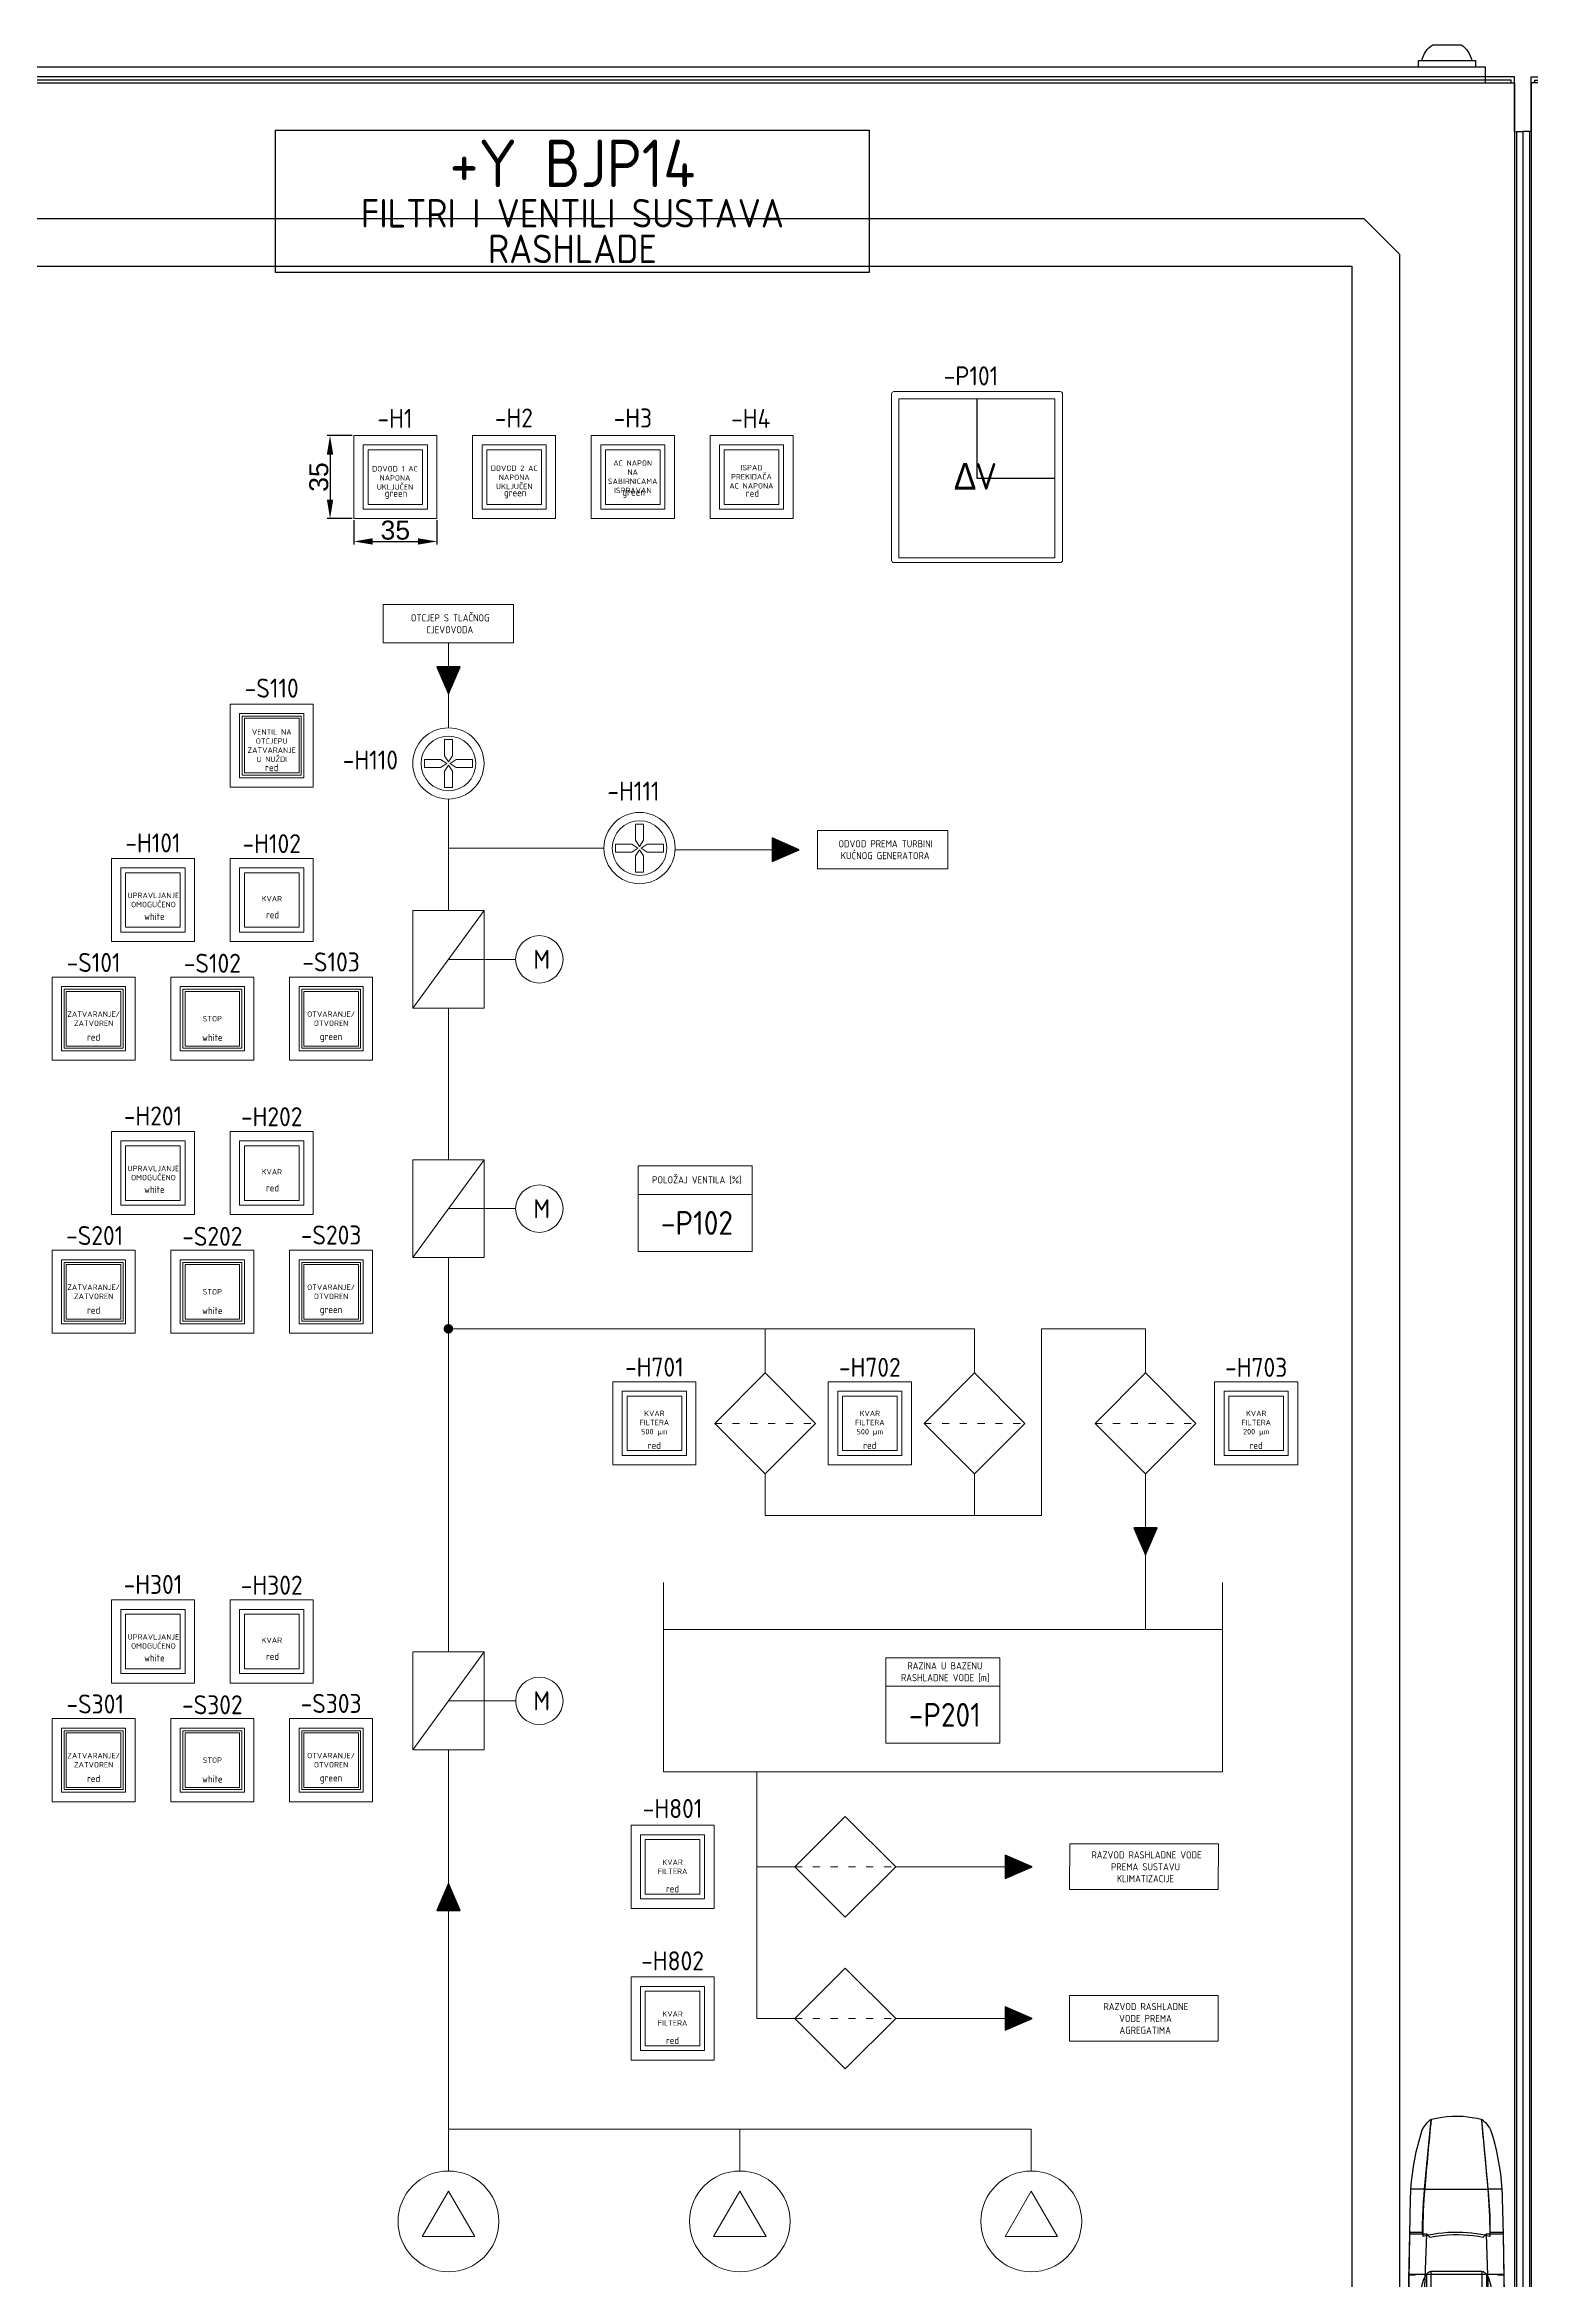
# Model space of a CAD drawing. Header units: millimetres. Extents: x 42151 to 59780, y 37376 to 44547.
# Drawn here: x 42604 to 43229, y 43074 to 44015 of the extents above; entities that cross this region are included whole.
import ezdxf
from ezdxf.enums import TextEntityAlignment as Align

# ---------------------------------------------------------------- set-up
doc = ezdxf.new("R2010")
doc.units = ezdxf.units.MM
doc.linetypes.add('ACAD_ISO03W100', pattern=[30, 12, -18])
doc.layers.add('! NO PLOT !', color=7, linetype='Continuous', true_color=0xff75dd, plot=False)
doc.layers.add('000-PI-Oprema', color=30, linetype='Continuous', lineweight=5)
for name, color, linetype in [('000-PI-ORMAR', 2, 'Continuous'), ('000-PI_TEXT', 7, 'Continuous'), ('110kV', 160, 'Continuous'), ('AUT_7', 7, 'Continuous')]:
    doc.layers.add(name, color=color, linetype=linetype)
doc.styles.add('PI0', font='isocpeur.ttf', dxfattribs={"width": 0.9})
doc.styles.get("Standard").update_dxf_attribs({"font": 'arial.ttf'})
doc.dimstyles.new('ISO-25-lb', dxfattribs={"dimtxt": 8, "dimasz": 8, "dimexe": 1.25, "dimexo": 0.625, "dimtad": 1, "dimtxsty": 'Standard', "dimcen": 5, "dimadec": 0, "dimazin": 0, "dimtfac": 1, "dimtmove": 0, "dimatfit": 3, "dimfxl": 1, "dimarcsym": 0})

# ---------------------------------------------------------------- blocks, each defined once
blk = doc.blocks.new('*U97')
at = {"layer": '000-PI-ORMAR'}
for p, q in [((-13.41, 105.24), (-10.65, 134.6)), ((-10.48, 134.65), (-10.91, 134.53)), ((10.91, 134.53), (10.48, 134.65)), ((13.41, 105.24), (10.65, 134.6)), ((-19.14, 105.24), (-13.41, 105.24)), ((13.2, 105.24), (-13.2, 105.24)), ((13.41, 105.24), (19.14, 105.24)), ((-19.31, 101.34), (-19.67, 86.25)), ((19.67, 86.25), (19.31, 101.34)), ((-19.67, 86.25), (-20.5, 27.74)), ((-19.67, 86.25), (-20.14, 61.02)), ((-19.67, 86.25), (-12.5, 86.25)), ((-19.66, 87.03), (-14.25, 87.03)), ((-14.15, 86.25), (-14.25, 87.03)), ((-14.02, 85.32), (-14.15, 86.25)), ((-12.5, 86.25), (-13.43, 60.26)), ((-11.21, 85.08), (-12.5, 86.25)), ((12.5, 86.25), (11.21, 85.08)), ((11.99, 85.79), (14.02, 85.32)), ((12.5, 86.25), (19.67, 86.25)), ((13.43, 60.26), (12.5, 86.25)), ((14.02, 85.32), (14.15, 86.25)), ((14.15, 86.25), (14.25, 87.03)), ((14.25, 87.03), (19.66, 87.03)), ((20.5, 27.74), (19.67, 86.25)), ((20.15, 60.62), (19.67, 86.25)), ((-20.01, 69.28), (-12.67, 69.28)), ((-20.01, 68.98), (-17.35, 68.98)), ((-17.35, 69.28), (17.35, 69.28)), ((-12.67, 69.28), (-12.65, 69.31)), ((-12.65, 69.31), (-12.65, -39.07)), ((-10.73, 70.49), (-10.73, -40.96)), ((-10.73, 70.49), (10.73, 70.49)), ((10.73, 70.49), (10.73, -40.96)), ((12.65, 69.31), (12.65, -39.07)), ((12.65, 69.31), (12.67, 69.28)), ((12.67, 69.28), (20.01, 69.28)), ((17.35, 68.98), (20.01, 68.98)), ((-20.13, 61.86), (-17.35, 61.86)), ((-20.13, 61.85), (-14.69, 61.85)), ((-17.35, 61.85), (17.35, 61.85)), ((-15, 32.81), (-13.43, 60.26)), ((-13.27, -35.12), (-14.69, 61.85)), ((14.69, 61.85), (13.27, -35.12)), ((13.43, 60.26), (15, 32.81)), ((14.69, 61.85), (20.13, 61.85)), ((17.35, 61.86), (20.13, 61.86)), ((20.5, 27.74), (20.31, 48.52)), ((-20.44, 35.92), (-20.5, 27.74)), ((-20.47, 32.81), (-15, 32.81)), ((15, 32.81), (20.47, 32.81)), ((-20.5, 27.74), (-20.09, -55.06)), ((-17.16, 17.77), (-20.5, 23.44)), ((-19.8, 21.43), (19.8, 21.43)), ((20.5, 23.44), (17.16, 17.77)), ((20.09, -55.06), (20.5, 27.74)), ((-17.16, 14.16), (-20.5, 16.99)), ((-17.16, 17.77), (-17.16, -47.43)), ((-16.24, 2.4), (-16.48, 15.53)), ((-16.48, 15.53), (-16.48, -46.12)), ((-16.36, 10.54), (-16.48, 13.04)), ((16.48, 15.53), (16.24, 2.4)), ((16.48, 13.04), (16.36, 10.54)), ((16.48, 15.53), (16.48, -46.12)), ((17.16, 17.77), (17.16, -47.43)), ((20.5, 16.99), (17.16, 14.16)), ((-17.16, 2.54), (-20.5, 2.61)), ((-16.24, 2.4), (-16.48, 2.51)), ((-16.24, -35.11), (-16.24, 2.4)), ((16.48, 2.51), (16.24, 2.4)), ((16.24, 2.4), (16.24, -35.11)), ((20.5, 2.61), (17.16, 2.54)), ((-20.5, -18.21), (-20.36, -35.12)), ((20.36, -35.12), (20.5, -18.21)), ((-20.47, -22.52), (20.47, -22.52)), ((-11.5, -22.68), (-11.5, -29.51)), ((-20.36, -35.12), (-13.27, -35.12)), ((-16.24, -35.11), (16.24, -35.11)), ((13.27, -35.12), (20.36, -35.12)), ((-20.25, -44.17), (-20.09, -55.06)), ((-20.25, -44.17), (20.25, -44.17)), ((-16.48, -46.12), (-16.38, -43.78)), ((-16.38, -43.78), (16.38, -43.78)), ((-10.73, -40.96), (10.73, -40.96)), ((16.38, -43.78), (16.48, -46.12)), ((20.09, -55.06), (20.25, -44.17)), ((-20.16, -50.42), (-17.16, -47.43)), ((-20.09, -55.06), (20.09, -55.06)), ((-20.09, -55.06), (-19.2, -96.13)), ((-20.08, -55.68), (-14.03, -55.68)), ((-14.03, -55.68), (-13.85, -55.06)), ((-13.42, -100.67), (-14.03, -55.68)), ((-13.85, -55.06), (-13.67, -54.42)), ((13.42, -100.67), (14.03, -55.68)), ((13.85, -55.06), (13.67, -54.42)), ((14.03, -55.68), (13.85, -55.06)), ((14.03, -55.68), (20.08, -55.68)), ((17.16, -47.43), (20.16, -50.42)), ((19.2, -96.13), (20.09, -55.06)), ((-18.98, -100.67), (-13.42, -100.67)), ((13.08, -100.67), (-13.08, -100.67)), ((13.42, -100.67), (18.98, -100.67)), ((-17.11, -114.85), (-12.02, -114.85)), ((11.71, -114.85), (-11.71, -114.85)), ((12.02, -114.85), (17.11, -114.85)), ((-9.7, -134.82), (-8.04, -135.19)), ((-7.82, -135.23), (-8.04, -135.19)), ((7.82, -135.23), (8.04, -135.19)), ((8.04, -135.19), (9.7, -134.82))]:
    blk.add_line(p, q, dxfattribs=at)
for points in [[(-10.91, 134.53), (-11.6, 133.9), (-12.24, 133.24), (-12.84, 132.55), (-13.41, 131.8), (-13.93, 131.03), (-14.4, 130.23)], [(10.48, 134.65), (8.34, 135.15), (6.17, 135.54), (3.98, 135.81), (1.73, 135.97), (-0.54, 136), (-2.8, 135.91), (-4.73, 135.73), (-6.65, 135.46), (-8.58, 135.1), (-10.48, 134.65)], [(14.4, 130.23), (13.7, 131.38), (12.89, 132.48), (12.28, 133.2), (11.62, 133.89), (10.91, 134.53)], [(-14.4, 130.23), (-15.31, 127.22), (-16.14, 124.17), (-16.87, 121.1), (-17.51, 118.01), (-18.07, 114.85), (-18.52, 111.66), (-18.88, 108.46), (-19.14, 105.24)], [(19.14, 105.24), (18.88, 108.42), (18.53, 111.59), (18.09, 114.73), (17.54, 117.85), (16.9, 120.99), (16.16, 124.1), (15.33, 127.18), (14.4, 130.23)], [(-19.14, 105.24), (-19.19, 104.29), (-19.24, 103.32), (-19.28, 102.34), (-19.31, 101.34)], [(-14.25, 87.03), (-14.23, 90.25), (-14.16, 93.45), (-14.03, 96.61), (-13.86, 99.69), (-13.64, 102.68), (-13.41, 105.24)], [(14.25, 87.03), (14.23, 90.25), (14.16, 93.45), (14.03, 96.61), (13.86, 99.69), (13.64, 102.68), (13.41, 105.24)], [(19.31, 101.34), (19.28, 102.33), (19.24, 103.31), (19.19, 104.28), (19.14, 105.24)], [(-14.02, 85.32), (-12.17, 85.75), (-11.99, 85.79)], [(-11.99, 85.79), (-10.29, 86.12), (-8.39, 86.43), (-6.48, 86.67), (-4.5, 86.86), (-2.52, 86.97), (-0.52, 87.02), (1.47, 87.01), (3.57, 86.92), (5.67, 86.76), (7.76, 86.52), (9.87, 86.2), (11.96, 85.8), (11.99, 85.79)], [(11.21, 85.08), (8.78, 85.48), (6.33, 85.78), (3.84, 85.99), (1.34, 86.1), (-0.75, 86.11), (-2.84, 86.05), (-4.93, 85.91), (-7.03, 85.71), (-9.13, 85.43), (-11.21, 85.08)], [(-12.67, 69.28), (-13.17, 68.42), (-13.6, 67.5), (-13.96, 66.55), (-14.26, 65.56), (-14.48, 64.55), (-14.62, 63.52), (-14.69, 62.48), (-14.69, 61.85)], [(-12.65, 69.31), (-12.5, 69.52), (-12.34, 69.72), (-12.17, 69.89), (-11.98, 70.05), (-11.79, 70.18), (-11.59, 70.29), (-11.38, 70.38), (-11.17, 70.44), (-10.95, 70.48), (-10.73, 70.49)], [(10.73, 70.49), (10.95, 70.48), (11.17, 70.44), (11.38, 70.38), (11.59, 70.29), (11.79, 70.18), (11.98, 70.05), (12.17, 69.89), (12.34, 69.72), (12.5, 69.52), (12.65, 69.31)], [(14.69, 61.85), (14.67, 62.89), (14.57, 63.93), (14.4, 64.96), (14.15, 65.96), (13.83, 66.94), (13.43, 67.87), (12.97, 68.77), (12.67, 69.28)], [(-16.48, 15.53), (-16.52, 15.9), (-16.59, 16.26), (-16.68, 16.61), (-16.78, 16.95), (-16.91, 17.28), (-17.06, 17.59), (-17.16, 17.77)], [(17.16, 17.77), (17, 17.47), (16.86, 17.16), (16.74, 16.83), (16.64, 16.48), (16.56, 16.13), (16.51, 15.76), (16.48, 15.53)], [(-16.38, -43.78), (-16.36, -43.11), (-16.33, -42.38), (-16.31, -41.59), (-16.3, -40.74), (-16.28, -39.86), (-16.27, -38.93), (-16.26, -37.98), (-16.25, -37), (-16.24, -36.01), (-16.24, -35.11)], [(-13.27, -35.12), (-13.22, -36.16), (-13.09, -37.2), (-12.89, -38.21), (-12.65, -39.07)], [(12.65, -39.07), (12.92, -38.08), (13.11, -37.06), (13.23, -36.02), (13.27, -35.12)], [(16.24, -35.11), (16.24, -36.11), (16.25, -37.1), (16.26, -38.08), (16.27, -39.03), (16.28, -39.95), (16.3, -40.83), (16.32, -41.67), (16.34, -42.45), (16.36, -43.18), (16.38, -43.78)], [(-17.16, -47.43), (-17, -47.26), (-16.86, -47.08), (-16.74, -46.88), (-16.64, -46.68), (-16.56, -46.47), (-16.51, -46.26), (-16.48, -46.12)], [(-12.65, -39.07), (-12.44, -39.63), (-12.15, -40.14), (-11.97, -40.36), (-11.77, -40.56), (-11.53, -40.73), (-11.26, -40.86), (-11.05, -40.93), (-10.83, -40.96), (-10.73, -40.96)], [(10.73, -40.96), (10.96, -40.94), (11.17, -40.9), (11.37, -40.82), (11.56, -40.71), (11.83, -40.51), (12.05, -40.27), (12.34, -39.82), (12.56, -39.33), (12.65, -39.07)], [(16.48, -46.12), (16.52, -46.34), (16.59, -46.55), (16.68, -46.76), (16.78, -46.96), (16.91, -47.15), (17.06, -47.33), (17.16, -47.43)], [(-9.57, -55.06), (-9.95, -55.01), (-11.82, -54.74), (-13.67, -54.42)], [(9.58, -55.06), (7.81, -55.27), (5.83, -55.45), (3.77, -55.58), (1.71, -55.66), (-0.35, -55.68), (-2.41, -55.64), (-4.3, -55.56), (-6.19, -55.42), (-8.06, -55.24), (-9.57, -55.06)], [(13.67, -54.42), (11.74, -54.75), (9.78, -55.04), (9.58, -55.06)], [(8.89, -73.85), (9.63, -74.62), (10.32, -75.46), (10.92, -76.35), (11.44, -77.29), (11.87, -78.24), (12.2, -79.23), (12.45, -80.24), (12.61, -81.28), (12.67, -82.26), (12.65, -83.25), (12.54, -84.24), (12.35, -85.2), (12.09, -86.12), (11.75, -87.01), (11.34, -87.88), (10.86, -88.7), (10.31, -89.5), (9.69, -90.26), (9.02, -90.96), (8.29, -91.61), (7.47, -92.23), (6.61, -92.78), (5.69, -93.26), (4.75, -93.67), (3.73, -94.02), (2.68, -94.28), (1.61, -94.45), (0.54, -94.54), (-0.57, -94.54), (-1.67, -94.44), (-2.76, -94.26), (-3.83, -93.99), (-4.88, -93.62), (-5.89, -93.17), (-6.86, -92.63), (-7.77, -92.01), (-8.62, -91.33), (-9.4, -90.57), (-10.12, -89.75), (-10.76, -88.87), (-11.29, -87.97), (-11.74, -87.03), (-12.11, -86.06), (-12.38, -85.06), (-12.56, -84.1), (-12.66, -83.12), (-12.67, -82.14), (-12.6, -81.17), (-12.45, -80.24), (-12.23, -79.31), (-11.93, -78.41), (-11.57, -77.54), (-11.12, -76.68), (-10.6, -75.85), (-10.01, -75.07), (-9.37, -74.34), (-8.63, -73.62), (-7.83, -72.97), (-6.98, -72.38), (-6.09, -71.86), (-5.12, -71.4), (-4.11, -71.02), (-3.07, -70.73), (-2.02, -70.52), (-0.95, -70.4), (0.13, -70.37), (1.22, -70.42), (2.29, -70.56), (3.33, -70.79), (4.36, -71.11), (5.35, -71.51), (6.31, -71.98), (7.22, -72.53), (8.08, -73.16), (8.89, -73.85)], [(-19.2, -96.13), (-19.11, -98.4), (-18.98, -100.67)], [(-18.98, -100.67), (-18.85, -102.42), (-18.69, -104.15), (-18.51, -105.85), (-18.3, -107.56), (-18.07, -109.24), (-17.82, -110.87), (-17.65, -111.9), (-17.47, -112.9), (-17.29, -113.89), (-17.11, -114.85)], [(-12.02, -114.85), (-12.39, -112.52), (-12.71, -110.05), (-12.98, -107.48), (-13.2, -104.81), (-13.36, -102.07), (-13.42, -100.67)], [(12.02, -114.85), (12.39, -112.52), (12.71, -110.05), (12.98, -107.48), (13.2, -104.81), (13.36, -102.07), (13.42, -100.67)], [(17.11, -114.85), (17.38, -113.41), (17.65, -111.91), (17.9, -110.36), (18.14, -108.72), (18.37, -107.03), (18.57, -105.3), (18.69, -104.16), (18.8, -103.01), (18.89, -101.85), (18.98, -100.67)], [(18.98, -100.67), (19.11, -98.4), (19.2, -96.13)], [(-17.11, -114.85), (-16.46, -117.91), (-15.73, -120.91), (-14.94, -123.85), (-14.07, -126.74), (-13.14, -129.58), (-12.14, -132.35)], [(-8.04, -135.19), (-10.47, -123.49), (-12.02, -114.85)], [(8.04, -135.19), (10.47, -123.49), (12.02, -114.85)], [(12.14, -132.35), (13.13, -129.6), (14.06, -126.78), (14.92, -123.9), (15.72, -120.95), (16.45, -117.93), (17.11, -114.85)], [(-12.14, -132.35), (-11.58, -132.99), (-10.98, -133.61), (-10.36, -134.22), (-9.7, -134.82)], [(-7.82, -135.23), (-5.94, -135.56), (-4.05, -135.79), (-2.15, -135.94), (-0.2, -136), (1.74, -135.96), (3.69, -135.83), (5.76, -135.58), (7.82, -135.23)], [(9.7, -134.82), (10.35, -134.23), (10.98, -133.62), (11.57, -132.99), (12.14, -132.35)]]:
    blk.add_lwpolyline(points, dxfattribs=at)
blk.add_circle((0, -82.1), 8.15, dxfattribs=at)
for centre, major_axis, ratio, start_param, end_param in [((73, -135.16), (0, 546.84), 0.175521, 1.054802, 1.115623), ((-73, -135.16), (0, 546.84), 0.175521, -1.115623, -1.054802), ((-7.53, 87.2), (0, 37), 0.175521, 1.061397, 1.596486), ((7.53, 87.2), (0, 37), 0.175521, 4.6867, 5.221788), ((-7.53, 87.2), (0, 37), 0.175521, -4.6867, -4.66155), ((7.53, 87.2), (0, 37), 0.175521, 4.66155, 4.6867), ((-19.46, 12.78), (-3, 0), 0.71325, 3.261467, 3.839724), ((19.46, 12.78), (-3, 0), 0.71325, 5.585054, 6.163311), ((-19.46, 2.51), (-3, 0), 0.017452, 3.261467, 3.839724), ((19.46, 2.51), (-3, 0), 0.017452, -0.698132, -0.119874), ((137.46, -39.64), (0, 669.86), 0.225671, -4.689366, -4.621155), ((-137.46, -39.64), (0, 669.86), 0.225671, 4.621155, 4.689366), ((-5.86, -95.36), (0, 32.42), 0.225671, 1.735147, 2.215471), ((5.86, -95.36), (0, 32.42), 0.225671, 4.067714, 4.548039), ((21.21, -9.07), (0, 180.2), 0.225671, -4.085045, -3.936826), ((-21.21, -9.07), (0, 180.2), 0.225671, 3.936826, 4.085045)]:
    blk.add_ellipse(centre, major_axis=major_axis, ratio=ratio, start_param=start_param, end_param=end_param, dxfattribs=at)
blk = doc.blocks.new('A$C4c17df16')
at = {"layer": '000-PI-ORMAR'}
blk.add_blockref('*U97', (-3.99, -1008.35), dxfattribs=at)
blk = doc.blocks.new('8806000_2000x800x600')
at = {"layer": '! NO PLOT !'}
for p, q in [((-3755.82, 1846.75), (-3770.82, 1831.75)), ((-3090.82, 1846.75), (-3755.82, 1846.75)), ((-3770.82, 1831.75), (-3770.82, -8.25)), ((-3750.82, 1826.75), (-3750.82, -3.25)), ((-3095.82, 1826.75), (-3750.82, 1826.75))]:
    blk.add_line(p, q, dxfattribs=at)
at = {"layer": '000-PI-ORMAR'}
for p, q in [((-3784.83, 1920), (-3796.83, 1920)), ((-3807.08, 1904), (-3807.08, 1910.5)), ((-3807.08, 1910.5), (-3039.58, 1910.5)), ((-3778.83, 1913.4), (-3802.83, 1913.4)), ((-3802.83, 1913.4), (-3802.83, 1910.5)), ((-3778.83, 1910.5), (-3778.83, 1913.4)), ((-3819.33, 1906.5), (-3807.08, 1906.5)), ((-3819.33, 1883.36), (-3819.33, 1906.5)), ((-3819.32, 1904), (-3819.32, -80.5)), ((-3027.32, 1904), (-3819.32, 1904)), ((-3817.83, 1904), (-3817.83, 1905)), ((-3817.83, 1905), (-3807.08, 1905)), ((-3807.08, 1906.5), (-3039.58, 1906.5)), ((-3807.08, 1905), (-3039.58, 1905)), ((-3822.83, 1883.5), (-3822.83, -67.5)), ((-3820.11, 1883.5), (-3822.83, 1883.5)), ((-3819.32, 1883.36), (-3820.11, 1883.5)), ((-3820.11, 1883.5), (-3820.11, -67.5))]:
    blk.add_line(p, q, dxfattribs=at)
for centre, start, end in [((-3790.43, 1910.8), 124.82083, 166.60542), ((-3791.22, 1910.8), 13.39458, 55.17917)]:
    blk.add_arc(centre, 11.2, start, end, dxfattribs=at)
at = {"ltscale": 0.25}
blk.add_blockref('A$C4c17df16', (-3790.83, 1920), dxfattribs=at)
blk = doc.blocks.new('CR22-30 AT RG 24 TV')
at = {"layer": '000-PI-Oprema', "ltscale": 0.25}
for p, q in [((42464.9, 46264.32), (42464.9, 46260.89)), ((42464.9, 46264.32), (42471.76, 46264.32)), ((42471.76, 46264.32), (42474.34, 46262.61)), ((42473.31, 46272.73), (42476.74, 46272.73)), ((42473.31, 46272.73), (42473.31, 46265.87)), ((42473.31, 46265.87), (42475.03, 46263.29)), ((42475.03, 46263.29), (42476.74, 46265.87)), ((42478.29, 46264.32), (42475.71, 46262.61)), ((42476.74, 46272.73), (42476.74, 46265.87)), ((42485.15, 46264.32), (42478.29, 46264.32)), ((42485.15, 46264.32), (42485.15, 46260.89)), ((42464.9, 46260.89), (42471.76, 46260.89)), ((42474.34, 46262.61), (42471.76, 46260.89)), ((42473.31, 46259.35), (42475.03, 46261.92)), ((42473.31, 46252.48), (42473.31, 46259.35)), ((42475.03, 46261.92), (42476.74, 46259.35)), ((42475.71, 46262.61), (42478.29, 46260.89)), ((42476.74, 46252.48), (42476.74, 46259.35)), ((42485.15, 46260.89), (42478.29, 46260.89)), ((42473.31, 46252.48), (42476.74, 46252.48))]:
    blk.add_line(p, q, dxfattribs=at)
for radius in [15, 11.5]:
    blk.add_circle((42475.03, 46262.61), radius, dxfattribs=at)
blk = doc.blocks.new('*D277')
at = {"layer": '! NO PLOT !', "color": 0, "linetype": 'Continuous', "lineweight": -2, "ltscale": 0.25, "transparency": 16777216}
for p, q in [((42733.24, 43850.66), (42722.61, 43850.66)), ((42723.86, 43842.66), (42723.86, 43823.66)), ((42733.24, 43815.66), (42722.61, 43815.66))]:
    blk.add_line(p, q, dxfattribs=at)
at = {"layer": '! NO PLOT !', "color": 0, "ltscale": 0.25, "transparency": 16777216}
for points in [[(42722.53, 43842.66), (42725.19, 43842.66), (42723.86, 43850.66)], [(42722.53, 43823.66), (42725.19, 43823.66), (42723.86, 43815.66)]]:
    blk.add_solid(points, dxfattribs=at)
at = {"layer": 'Defpoints', "color": 0, "ltscale": 0.25, "transparency": 16777216}
for p in [(42733.86, 43850.66), (42723.86, 43815.66), (42733.86, 43815.66)]:
    blk.add_point(p, dxfattribs=at)
at = {"layer": '! NO PLOT !', "color": 0, "ltscale": 0.25, "transparency": 16777216, "insert": (42719.15, 43833.16), "char_height": 8, "attachment_point": 5, "rotation": 90}
blk.add_mtext('35', dxfattribs=at)
blk = doc.blocks.new('*D278')
at = {"layer": '! NO PLOT !', "color": 0, "linetype": 'Continuous', "lineweight": -2, "ltscale": 0.25, "transparency": 16777216}
for p, q in [((42733.86, 43815.04), (42733.86, 43804.8)), ((42768.86, 43815.04), (42768.86, 43804.8)), ((42741.86, 43806.05), (42760.86, 43806.05))]:
    blk.add_line(p, q, dxfattribs=at)
at = {"layer": '! NO PLOT !', "color": 0, "ltscale": 0.25, "transparency": 16777216}
for points in [[(42741.86, 43807.38), (42741.86, 43804.71), (42733.86, 43806.05)], [(42760.86, 43807.38), (42760.86, 43804.71), (42768.86, 43806.05)]]:
    blk.add_solid(points, dxfattribs=at)
at = {"layer": 'Defpoints', "color": 0, "ltscale": 0.25, "transparency": 16777216}
for p in [(42733.86, 43815.66), (42768.86, 43815.66), (42768.86, 43806.05)]:
    blk.add_point(p, dxfattribs=at)
at = {"layer": '! NO PLOT !', "color": 0, "ltscale": 0.25, "transparency": 16777216, "insert": (42751.36, 43810.76), "char_height": 8, "attachment_point": 5}
blk.add_mtext('35', dxfattribs=at)

msp = doc.modelspace()

# ---------------------------------------------------------------- hatches: boundary and pattern name
at = {"layer": '110kV', "ltscale": 0.25}
h = msp.add_hatch(color=256, dxfattribs=at)
h.dxf.hatch_style = 1
h.paths.add_polyline_path([(42778.646, 43753.206), (42768.759, 43753.206), (42773.702, 43741.842)])
h = msp.add_hatch(color=256, dxfattribs=at)
h.dxf.hatch_style = 1
h.paths.add_polyline_path([(42910.102, 43681.168), (42910.102, 43671.281), (42921.465, 43676.224)])
h = msp.add_hatch(color=256, dxfattribs=at)
h.dxf.hatch_style = 1
h.paths.add_polyline_path([(43072.181, 43390.659), (43062.293, 43390.659), (43067.237, 43379.295)])
h = msp.add_hatch(color=256, dxfattribs=at)
h.dxf.hatch_style = 1
h.paths.add_polyline_path([(43008.141, 43252.836), (43008.141, 43242.948), (43019.504, 43247.892)])
h = msp.add_hatch(color=256, dxfattribs=at)
h.dxf.hatch_style = 1
h.paths.add_polyline_path([(42773.713, 43240.895), (42768.77, 43229.532), (42773.713, 43229.532)])
h.paths.add_polyline_path([(42773.713, 43240.895), (42773.713, 43229.532), (42778.657, 43229.532)])
h = msp.add_hatch(color=256, dxfattribs=at)
h.dxf.hatch_style = 1
h.paths.add_polyline_path([(43008.141, 43188.959), (43008.141, 43179.072), (43019.504, 43184.015)])

# ---------------------------------------------------------------- linework, layer by layer
at = {"layer": '! NO PLOT !', "ltscale": 0.25}
for p, q in [((42996.213, 43866.103), (42996.213, 43832.634)), ((42996.213, 43832.634), (43029.039, 43832.634))]:
    msp.add_line(p, q, dxfattribs=at)
at = {"layer": '000-PI-Oprema', "ltscale": 0.25}
for p, q in [((42758.702, 43609.447), (42788.702, 43650.663)), ((42773.702, 43630.055), (42802.016, 43630.055)), ((42758.708, 43504.447), (42788.708, 43545.663)), ((42773.708, 43525.055), (42802.021, 43525.055)), ((42864.261, 43287.892), (42864.261, 43367.682)), ((43099.64, 43367.682), (43099.64, 43287.892)), ((42864.261, 43347.892), (43099.64, 43347.892)), ((42758.713, 43297.179), (42788.713, 43338.395)), ((42773.713, 43317.787), (42802.027, 43317.787)), ((43099.64, 43287.892), (42864.261, 43287.892))]:
    msp.add_line(p, q, dxfattribs=at)
at = {"layer": '000-PI-Oprema', "linetype": 'ACAD_ISO03W100', "ltscale": 0.25}
for p, q in [((42885.827, 43434.639), (42928.253, 43434.639)), ((42974.053, 43434.639), (43016.48, 43434.639)), ((43046.024, 43434.639), (43088.45, 43434.639)), ((42919.627, 43247.892), (42962.054, 43247.892)), ((42919.627, 43184.015), (42962.054, 43184.015))]:
    msp.add_line(p, q, dxfattribs=at)
at = {"layer": '000-PI-Oprema'}
msp.add_lwpolyline([(42961.324, 43797.165), (43031.324, 43797.165, 0.4142136), (43032.324, 43798.165), (43032.324, 43868.165, 0.4142136), (43031.324, 43869.165), (42961.324, 43869.165, 0.4142136), (42960.324, 43868.165), (42960.324, 43798.165, 0.4142136)], format="xyb", close=True, dxfattribs=at)
at = {"layer": '000-PI-Oprema', "ltscale": 0.01}
msp.add_lwpolyline([(42963.386, 43866.103), (43029.039, 43866.103), (43029.039, 43799.165), (42963.386, 43799.165)], close=True, dxfattribs=at)
at = {"layer": '000-PI-Oprema'}
for points in [[(42768.861, 43815.665), (42733.861, 43815.665), (42733.861, 43850.665), (42768.861, 43850.665)], [(42818.861, 43815.665), (42783.861, 43815.665), (42783.861, 43850.665), (42818.861, 43850.665)], [(42868.861, 43815.665), (42833.861, 43815.665), (42833.861, 43850.665), (42868.861, 43850.665)], [(42918.861, 43815.665), (42883.861, 43815.665), (42883.861, 43850.665), (42918.861, 43850.665)], [(42746.265, 43779.444), (42801.14, 43779.444), (42801.14, 43763.31), (42746.265, 43763.31)], [(42716.796, 43702.555), (42681.796, 43702.555), (42681.796, 43737.555), (42716.796, 43737.555)], [(42929.162, 43684.291), (42984.037, 43684.291), (42984.037, 43668.157), (42929.162, 43668.157)], [(42666.796, 43637.555), (42631.796, 43637.555), (42631.796, 43672.555), (42666.796, 43672.555)], [(42716.796, 43637.555), (42681.796, 43637.555), (42681.796, 43672.555), (42716.796, 43672.555)], [(42788.702, 43609.447), (42758.702, 43609.447), (42758.702, 43650.663), (42788.702, 43650.663)], [(42641.796, 43587.555), (42606.796, 43587.555), (42606.796, 43622.555), (42641.796, 43622.555)], [(42691.796, 43587.555), (42656.796, 43587.555), (42656.796, 43622.555), (42691.796, 43622.555)], [(42741.796, 43587.555), (42706.796, 43587.555), (42706.796, 43622.555), (42741.796, 43622.555)], [(42666.796, 43522.555), (42631.796, 43522.555), (42631.796, 43557.555), (42666.796, 43557.555)], [(42716.796, 43522.555), (42681.796, 43522.555), (42681.796, 43557.555), (42716.796, 43557.555)], [(42788.708, 43504.447), (42758.708, 43504.447), (42758.708, 43545.663), (42788.708, 43545.663)], [(42853.579, 43543.055), (42901.579, 43543.055), (42901.579, 43531.055), (42853.579, 43531.055)], [(42853.579, 43531.055), (42901.579, 43531.055), (42901.579, 43507.055), (42853.579, 43507.055)], [(42641.796, 43472.555), (42606.796, 43472.555), (42606.796, 43507.555), (42641.796, 43507.555)], [(42691.796, 43472.555), (42656.796, 43472.555), (42656.796, 43507.555), (42691.796, 43507.555)], [(42741.796, 43472.555), (42706.796, 43472.555), (42706.796, 43507.555), (42741.796, 43507.555)], [(42877.927, 43417.139), (42842.927, 43417.139), (42842.927, 43452.139), (42877.927, 43452.139)], [(42968.653, 43417.139), (42933.653, 43417.139), (42933.653, 43452.139), (42968.653, 43452.139)], [(43131.35, 43417.139), (43096.35, 43417.139), (43096.35, 43452.139), (43131.35, 43452.139)], [(42666.796, 43325.287), (42631.796, 43325.287), (42631.796, 43360.287), (42666.796, 43360.287)], [(42716.796, 43325.287), (42681.796, 43325.287), (42681.796, 43360.287), (42716.796, 43360.287)], [(42788.713, 43297.179), (42758.713, 43297.179), (42758.713, 43338.395), (42788.713, 43338.395)], [(42957.951, 43335.892), (43005.951, 43335.892), (43005.951, 43323.892), (42957.951, 43323.892)], [(42957.951, 43323.892), (43005.951, 43323.892), (43005.951, 43299.892), (42957.951, 43299.892)], [(42641.796, 43275.287), (42606.796, 43275.287), (42606.796, 43310.287), (42641.796, 43310.287)], [(42691.796, 43275.287), (42656.796, 43275.287), (42656.796, 43310.287), (42691.796, 43310.287)], [(42741.796, 43275.287), (42706.796, 43275.287), (42706.796, 43310.287), (42741.796, 43310.287)], [(42885.592, 43230.392), (42850.592, 43230.392), (42850.592, 43265.392), (42885.592, 43265.392)], [(43035.394, 43257.507), (43097.989, 43257.507), (43097.888, 43238.277), (43035.293, 43238.277)], [(42885.592, 43166.515), (42850.592, 43166.515), (42850.592, 43201.515), (42885.592, 43201.515)], [(43035.293, 43193.63), (43097.888, 43193.63), (43097.787, 43174.401), (43035.192, 43174.401)]]:
    msp.add_lwpolyline(points, close=True, dxfattribs=at)
at = {"layer": '000-PI-Oprema', "lineweight": 5, "ltscale": 0.25}
for points in [[(42737.861, 43846.665), (42764.861, 43846.665), (42764.861, 43819.665), (42737.861, 43819.665)], [(42787.861, 43846.665), (42814.861, 43846.665), (42814.861, 43819.665), (42787.861, 43819.665)], [(42837.861, 43846.665), (42864.861, 43846.665), (42864.861, 43819.665), (42837.861, 43819.665)], [(42887.861, 43846.665), (42914.861, 43846.665), (42914.861, 43819.665), (42887.861, 43819.665)], [(42739.861, 43844.665), (42762.861, 43844.665), (42762.861, 43821.665), (42739.861, 43821.665)], [(42789.861, 43844.665), (42812.861, 43844.665), (42812.861, 43821.665), (42789.861, 43821.665)], [(42839.861, 43844.665), (42862.861, 43844.665), (42862.861, 43821.665), (42839.861, 43821.665)], [(42889.861, 43844.665), (42912.861, 43844.665), (42912.861, 43821.665), (42889.861, 43821.665)], [(42685.796, 43733.555), (42712.796, 43733.555), (42712.796, 43706.555), (42685.796, 43706.555)], [(42687.796, 43731.555), (42710.796, 43731.555), (42710.796, 43708.555), (42687.796, 43708.555)], [(42635.796, 43668.555), (42662.796, 43668.555), (42662.796, 43641.555), (42635.796, 43641.555)], [(42637.796, 43666.555), (42660.796, 43666.555), (42660.796, 43643.555), (42637.796, 43643.555)], [(42685.796, 43668.555), (42712.796, 43668.555), (42712.796, 43641.555), (42685.796, 43641.555)], [(42687.796, 43666.555), (42710.796, 43666.555), (42710.796, 43643.555), (42687.796, 43643.555)], [(42610.796, 43618.555), (42637.796, 43618.555), (42637.796, 43591.555), (42610.796, 43591.555)], [(42612.796, 43616.555), (42635.796, 43616.555), (42635.796, 43593.555), (42612.796, 43593.555)], [(42660.796, 43618.555), (42687.796, 43618.555), (42687.796, 43591.555), (42660.796, 43591.555)], [(42662.796, 43616.555), (42685.796, 43616.555), (42685.796, 43593.555), (42662.796, 43593.555)], [(42710.796, 43618.555), (42737.796, 43618.555), (42737.796, 43591.555), (42710.796, 43591.555)], [(42712.796, 43616.555), (42735.796, 43616.555), (42735.796, 43593.555), (42712.796, 43593.555)], [(42635.796, 43553.555), (42662.796, 43553.555), (42662.796, 43526.555), (42635.796, 43526.555)], [(42685.796, 43553.555), (42712.796, 43553.555), (42712.796, 43526.555), (42685.796, 43526.555)], [(42637.796, 43551.555), (42660.796, 43551.555), (42660.796, 43528.555), (42637.796, 43528.555)], [(42687.796, 43551.555), (42710.796, 43551.555), (42710.796, 43528.555), (42687.796, 43528.555)], [(42610.796, 43503.555), (42637.796, 43503.555), (42637.796, 43476.555), (42610.796, 43476.555)], [(42612.796, 43501.555), (42635.796, 43501.555), (42635.796, 43478.555), (42612.796, 43478.555)], [(42660.796, 43503.555), (42687.796, 43503.555), (42687.796, 43476.555), (42660.796, 43476.555)], [(42662.796, 43501.555), (42685.796, 43501.555), (42685.796, 43478.555), (42662.796, 43478.555)], [(42710.796, 43503.555), (42737.796, 43503.555), (42737.796, 43476.555), (42710.796, 43476.555)], [(42712.796, 43501.555), (42735.796, 43501.555), (42735.796, 43478.555), (42712.796, 43478.555)], [(42846.927, 43448.139), (42873.927, 43448.139), (42873.927, 43421.139), (42846.927, 43421.139)], [(42848.927, 43446.139), (42871.927, 43446.139), (42871.927, 43423.139), (42848.927, 43423.139)], [(42937.653, 43448.139), (42964.653, 43448.139), (42964.653, 43421.139), (42937.653, 43421.139)], [(42939.653, 43446.139), (42962.653, 43446.139), (42962.653, 43423.139), (42939.653, 43423.139)], [(43100.35, 43448.139), (43127.35, 43448.139), (43127.35, 43421.139), (43100.35, 43421.139)], [(43102.35, 43446.139), (43125.35, 43446.139), (43125.35, 43423.139), (43102.35, 43423.139)], [(42635.796, 43356.287), (42662.796, 43356.287), (42662.796, 43329.287), (42635.796, 43329.287)], [(42685.796, 43356.287), (42712.796, 43356.287), (42712.796, 43329.287), (42685.796, 43329.287)], [(42637.796, 43354.287), (42660.796, 43354.287), (42660.796, 43331.287), (42637.796, 43331.287)], [(42687.796, 43354.287), (42710.796, 43354.287), (42710.796, 43331.287), (42687.796, 43331.287)], [(42610.796, 43306.287), (42637.796, 43306.287), (42637.796, 43279.287), (42610.796, 43279.287)], [(42612.796, 43304.287), (42635.796, 43304.287), (42635.796, 43281.287), (42612.796, 43281.287)], [(42660.796, 43306.287), (42687.796, 43306.287), (42687.796, 43279.287), (42660.796, 43279.287)], [(42662.796, 43304.287), (42685.796, 43304.287), (42685.796, 43281.287), (42662.796, 43281.287)], [(42710.796, 43306.287), (42737.796, 43306.287), (42737.796, 43279.287), (42710.796, 43279.287)], [(42712.796, 43304.287), (42735.796, 43304.287), (42735.796, 43281.287), (42712.796, 43281.287)], [(42854.592, 43261.392), (42881.592, 43261.392), (42881.592, 43234.392), (42854.592, 43234.392)], [(42856.592, 43259.392), (42879.592, 43259.392), (42879.592, 43236.392), (42856.592, 43236.392)], [(42854.592, 43197.515), (42881.592, 43197.515), (42881.592, 43170.515), (42854.592, 43170.515)], [(42856.592, 43195.515), (42879.592, 43195.515), (42879.592, 43172.515), (42856.592, 43172.515)]]:
    msp.add_lwpolyline(points, close=True, dxfattribs=at)
at = {"layer": '000-PI-Oprema', "ltscale": 0.25}
for points in [[(42686.915, 43732.436), (42711.677, 43732.436), (42711.677, 43707.674), (42686.915, 43707.674)], [(42611.915, 43617.436), (42636.677, 43617.436), (42636.677, 43592.674), (42611.915, 43592.674)], [(42661.915, 43617.436), (42686.677, 43617.436), (42686.677, 43592.674), (42661.915, 43592.674)], [(42711.915, 43617.436), (42736.677, 43617.436), (42736.677, 43592.674), (42711.915, 43592.674)], [(42611.915, 43502.436), (42636.677, 43502.436), (42636.677, 43477.674), (42611.915, 43477.674)], [(42661.915, 43502.436), (42686.677, 43502.436), (42686.677, 43477.674), (42661.915, 43477.674)], [(42711.915, 43502.436), (42736.677, 43502.436), (42736.677, 43477.674), (42711.915, 43477.674)], [(42885.827, 43434.639), (42907.04, 43413.425), (42928.253, 43434.639), (42907.04, 43455.852)], [(42974.053, 43434.639), (42995.266, 43413.425), (43016.48, 43434.639), (42995.266, 43455.852)], [(43046.024, 43434.639), (43067.237, 43413.425), (43088.45, 43434.639), (43067.237, 43455.852)], [(42611.915, 43305.167), (42636.677, 43305.167), (42636.677, 43280.406), (42611.915, 43280.406)], [(42661.915, 43305.167), (42686.677, 43305.167), (42686.677, 43280.406), (42661.915, 43280.406)], [(42711.915, 43305.167), (42736.677, 43305.167), (42736.677, 43280.406), (42711.915, 43280.406)], [(42919.627, 43247.892), (42940.84, 43226.679), (42962.054, 43247.892), (42940.84, 43269.105)], [(42919.627, 43184.015), (42940.84, 43162.802), (42962.054, 43184.015), (42940.84, 43205.229)], [(42784.784, 43092.188), (42773.691, 43111.324), (42762.665, 43092.15)], [(42907.503, 43092.188), (42896.41, 43111.324), (42885.384, 43092.15)], [(43030.222, 43092.188), (43019.13, 43111.324), (43008.103, 43092.15)]]:
    msp.add_lwpolyline(points, close=True, dxfattribs=at)
for centre, radius in [((42811.987, 43630.055), 9.971), ((42811.992, 43525.055), 9.971), ((42811.998, 43317.787), 9.971), ((42773.713, 43098.554), 21.213), ((42896.433, 43098.554), 21.213), ((43019.152, 43098.554), 21.213)]:
    msp.add_circle(centre, radius, dxfattribs=at)
at = {"layer": '110kV', "lineweight": 9, "ltscale": 0.25}
for p, q in [((42773.702, 43676.911), (42839.184, 43676.911)), ((42869.168, 43676.224), (42913.89, 43676.224)), ((42773.713, 43474.447), (42831.302, 43474.447)), ((42831.302, 43474.447), (42995.266, 43474.447)), ((43023.414, 43474.447), (43067.237, 43474.447)), ((42907.04, 43395.808), (43023.414, 43395.808)), ((42903.639, 43247.892), (42919.627, 43247.892)), ((42962.054, 43247.892), (43008.141, 43247.892)), ((42903.639, 43184.015), (42919.627, 43184.015)), ((42962.054, 43184.015), (43008.141, 43184.015)), ((42773.713, 43137.384), (43019.13, 43137.384))]:
    msp.add_line(p, q, dxfattribs=at)
at = {"layer": '110kV', "lineweight": 9}
for points in [[(42773.702, 43763.31), (42773.702, 43727.555)], [(42773.702, 43697.555), (42773.702, 43650.663)], [(42773.702, 43609.447), (42773.71, 43545.663)], [(42773.713, 43504.447), (42773.713, 43338.395)], [(42907.04, 43474.447), (42907.04, 43455.852)], [(42995.266, 43474.447), (42995.266, 43455.852)], [(43023.414, 43474.447), (43023.414, 43395.808)], [(43067.237, 43474.447), (43067.237, 43455.852)], [(42907.04, 43413.425), (42907.04, 43395.808)], [(42995.266, 43413.425), (42995.266, 43395.808)], [(43067.237, 43413.425), (43067.237, 43347.892)], [(42773.713, 43297.179), (42773.713, 43119.767)], [(42903.639, 43287.892), (42903.639, 43184.015)], [(42896.41, 43137.384), (42896.41, 43119.767)], [(43019.13, 43137.384), (43019.13, 43119.767)]]:
    msp.add_lwpolyline(points, dxfattribs=at)
at = {"layer": '110kV', "ltscale": 0.25}
for points in [[(42773.702, 43741.842), (42778.646, 43753.206), (42768.759, 43753.206)], [(42921.465, 43676.224), (42910.102, 43681.168), (42910.102, 43671.281)], [(43067.237, 43379.295), (43072.181, 43390.659), (43062.293, 43390.659)], [(43019.504, 43247.892), (43008.141, 43252.836), (43008.141, 43242.948)], [(42773.713, 43240.895), (42768.77, 43229.532), (42778.657, 43229.532)], [(43019.504, 43184.015), (43008.141, 43188.959), (43008.141, 43179.072)]]:
    msp.add_lwpolyline(points, close=True, dxfattribs=at)
at = {"layer": '110kV', "ltscale": 0.25, "const_width": 2}
msp.add_lwpolyline([(42772.712, 43474.447, 1), (42774.712, 43474.447, 1)], format="xyb", close=True, dxfattribs=at)
at = {"layer": 'AUT_7'}
msp.add_lwpolyline([(42700.926, 43979.247), (42950.926, 43979.247), (42950.926, 43919.247), (42700.926, 43919.247)], close=True, dxfattribs=at)

# ---------------------------------------------------------------- block references
at = {"xscale": -1}
msp.add_blockref('8806000_2000x800x600', (39403.342, 42095.247), dxfattribs=at)
msp.add_blockref('8806000_2000x800x600', (47048.998, 42095.247))
at = {"layer": '000-PI-Oprema'}
for p in [(298.677, -2550.053), (379.158, -2585.697)]:
    msp.add_blockref('CR22-30 AT RG 24 TV', p, dxfattribs=at)

# ---------------------------------------------------------------- texts
at = {"layer": '! NO PLOT !', "char_height": 3, "width": 27.82747, "attachment_point": 5, "style": 'PI0'}
for s, insert in [('{\\fISOCPEUR|b0|i0|c238|p34;green}', (42751.62, 43825.892)), ('{\\fISOCPEUR|b0|i0|c238|p34;green}', (42801.833, 43826.109)), ('{\\fISOCPEUR|b0|i0|c238|p34;green}', (42851.708, 43826.369)), ('{\\fISOCPEUR|b0|i0|c238|p34;red}', (42901.708, 43826.369)), ('{\\fISOCPEUR|b0|i0|c238|p34;red}', (42699.296, 43710.801)), ('{\\fISOCPEUR|b0|i0|c238|p34;white}', (42649.895, 43648.138)), ('{\\fISOCPEUR|b0|i0|c238|p34;red}', (42699.655, 43648.809)), ('{\\fISOCPEUR|b0|i0|c238|p34;red}', (42624.296, 43597.301)), ('{\\fISOCPEUR|b0|i0|c238|p34;white}', (42674.296, 43597.141)), ('{\\fISOCPEUR|b0|i0|c238|p34;green}', (42724.296, 43597.141)), ('{\\fISOCPEUR|b0|i0|c238|p34;white}', (42649.895, 43533.138)), ('{\\fISOCPEUR|b0|i0|c238|p34;red}', (42699.655, 43533.809)), ('{\\fISOCPEUR|b0|i0|c238|p34;red}', (42624.296, 43482.301)), ('{\\fISOCPEUR|b0|i0|c238|p34;white}', (42674.296, 43482.141)), ('{\\fISOCPEUR|b0|i0|c238|p34;green}', (42724.296, 43482.141)), ('{\\fISOCPEUR|b0|i0|c238|p34;red}', (42860.427, 43425.385)), ('{\\fISOCPEUR|b0|i0|c238|p34;red}', (42951.153, 43425.385)), ('{\\fISOCPEUR|b0|i0|c238|p34;red}', (43113.85, 43425.385)), ('{\\fISOCPEUR|b0|i0|c238|p34;white}', (42649.895, 43335.87)), ('{\\fISOCPEUR|b0|i0|c238|p34;red}', (42699.655, 43336.541)), ('{\\fISOCPEUR|b0|i0|c238|p34;red}', (42624.296, 43285.033)), ('{\\fISOCPEUR|b0|i0|c238|p34;white}', (42674.296, 43284.873)), ('{\\fISOCPEUR|b0|i0|c238|p34;green}', (42724.296, 43284.873)), ('{\\fISOCPEUR|b0|i0|c238|p34;red}', (42868.092, 43238.638)), ('{\\fISOCPEUR|b0|i0|c238|p34;red}', (42868.092, 43174.762))]:
    msp.add_mtext(s, dxfattribs=dict(at, insert=insert))
at = {"layer": '000-PI-Oprema', "insert": (42995.81, 43833.438), "char_height": 11.25, "width": 27.8804, "attachment_point": 5, "style": 'PI0'}
msp.add_mtext('∆{\\fISOCPEUR|b0|i0|c238|p34;V}', dxfattribs=at)
at = {"layer": '000-PI_TEXT', "style": 'PI0', "width": 0.9}
for s, p in [('-P101', (42993.743, 43875.774)), ('-H1', (42751.193, 43857.847)), ('-H2', (42801.258, 43858.04)), ('-H3', (42851.374, 43858.04)), ('-H4', (42901.02, 43857.847)), ('-S110', (42699.296, 43744.272)), ('-H110', (42740.845, 43714)), ('-H111', (42851.629, 43700.904)), ('-H101', (42649.296, 43679.086)), ('-H102', (42699.296, 43678.772)), ('-S101', (42624.296, 43628.726)), ('-S102', (42674.296, 43628.412)), ('-S103', (42724.296, 43628.972)), ('-H201', (42649.296, 43564.086)), ('-H202', (42699.296, 43563.772)), ('-S201', (42624.762, 43513.726)), ('-S202', (42674.296, 43513.412)), ('-S203', (42724.296, 43513.972)), ('-H701', (42860.427, 43458.328)), ('-H702', (42951.153, 43458.235)), ('-H703', (43113.85, 43458.235)), ('-H301', (42649.296, 43366.818)), ('-H302', (42699.296, 43366.504)), ('-S301', (42624.981, 43316.458)), ('-S302', (42674.296, 43316.144)), ('-S303', (42724.296, 43316.704)), ('-H801', (42868.092, 43272.441)), ('-H802', (42868.092, 43208.304))]:
    msp.add_text(s, height=8, dxfattribs=at).set_placement(p, align=Align.MIDDLE)
at = {"layer": '000-PI_TEXT', "char_height": 2.3, "width": 18, "attachment_point": 5, "style": 'PI0'}
for s, insert in [('{\\fISOCPEUR|b0|i0|c238|p34;DOVOD 1 AC NAPONA UKLJUČEN}', (42751.214, 43832.816)), ('{\\fISOCPEUR|b0|i0|c238|p34;DOVOD 2 AC NAPONA UKLJUČEN}', (42801.427, 43833.033)), ('{\\fISOCPEUR|b0|i0|c238|p34;AC NAPON NA SABIRNICAMA ISPRAVAN}', (42851.302, 43833.293)), ('{\\fISOCPEUR|b0|i0|c238|p34;ISPAD PREKIDAČA AC NAPONA}', (42901.302, 43833.293)), ('VENTIL NA OTCJEPU\\PZATVARANJE\\PU NUŽDI', (42699.296, 43720.055)), ('{\\fISOCPEUR|b0|i0|c238|p34;UPRAVLJANJE\\POMOGUĆENO}', (42649.489, 43655.062)), ('{\\fISOCPEUR|b0|i0|c238|p34;KVAR}', (42699.332, 43655.563)), ('{\\fISOCPEUR|b0|i0|c238|p34;ZATVARANJE/\\PZATVOREN}', (42624.296, 43605.055)), ('{\\fISOCPEUR|b0|i0|c238|p34;STOP}', (42674.296, 43605.055)), ('{\\fISOCPEUR|b0|i0|c238|p34;OTVARANJE/\\POTVOREN}', (42724.296, 43605.055)), ('{\\fISOCPEUR|b0|i0|c238|p34;UPRAVLJANJE\\POMOGUĆENO}', (42649.489, 43540.062)), ('{\\fISOCPEUR|b0|i0|c238|p34;KVAR}', (42699.332, 43540.563)), ('{\\fISOCPEUR|b0|i0|c238|p34;ZATVARANJE/\\PZATVOREN}', (42624.296, 43490.055)), ('{\\fISOCPEUR|b0|i0|c238|p34;STOP}', (42674.296, 43490.055)), ('{\\fISOCPEUR|b0|i0|c238|p34;OTVARANJE/\\POTVOREN}', (42724.296, 43490.055)), ('KVAR\\PFILTERA\\P500 μm', (42860.427, 43434.639)), ('KVAR\\PFILTERA\\P500 μm', (42951.153, 43434.639)), ('KVAR\\PFILTERA\\P200 μm', (43113.85, 43434.639)), ('{\\fISOCPEUR|b0|i0|c238|p34;UPRAVLJANJE\\POMOGUĆENO}', (42649.489, 43342.794)), ('{\\fISOCPEUR|b0|i0|c238|p34;KVAR}', (42699.332, 43343.295)), ('{\\fISOCPEUR|b0|i0|c238|p34;ZATVARANJE/\\PZATVOREN}', (42624.296, 43292.787)), ('{\\fISOCPEUR|b0|i0|c238|p34;STOP}', (42674.296, 43292.787)), ('{\\fISOCPEUR|b0|i0|c238|p34;OTVARANJE/\\POTVOREN}', (42724.296, 43292.787)), ('KVAR\\PFILTERA', (42868.092, 43247.892)), ('KVAR\\PFILTERA', (42868.092, 43184.015))]:
    msp.add_mtext(s, dxfattribs=dict(at, insert=insert))
at = {"layer": '000-PI_TEXT', "linetype": 'Continuous', "attachment_point": 4, "style": 'PI0'}
for s, insert, char_height, width in [('\\pi11.642;OTCJEP S TLAČNOG \\P\\pi18.122;CJEVOVODA', (42746.265, 43771.377), 3, 54.87443), ('\\pi8.8072;ODVOD PREMA TURBINI\\P\\pi9.7522;KUĆNOG GENERATORA', (42929.162, 43676.224), 3, 54.87443), ('\\pi7.4508;M', (42802.016, 43630.055), 8, 19.94163), ('\\pi5.91;POLOŽAJ VENTILA [%]', (42853.579, 43537.055), 3, 48), ('\\pi7.4508;M', (42802.021, 43525.055), 8, 19.94163), ('\\pi9.6;-P102', (42853.579, 43519.055), 10, 48), ('\\pi9.015;RAZINA U BAZENU \\P\\pi6.315;RASHLADNE VODE [m]', (42957.951, 43329.892), 3, 48), ('\\pi7.4508;M', (42802.027, 43317.787), 8, 19.94163), ('\\pi9.6;-P201', (42957.951, 43311.892), 10, 48), ('\\pi9.1071;RAZVOD RASHLADNE VODE\\P\\pi17.342;PREMA SUSTAVU\\P\\pi19.772;KLIMATIZACIJE', (43035.394, 43247.892), 3, 62.49413), ('\\pi14.237;RAZVOD RASHLADNE\\P\\pi20.852;VODE PREMA\\P\\pi20.987;AGREGATIMA', (43035.293, 43184.015), 3, 62.49413)]:
    msp.add_mtext(s, dxfattribs=dict(at, insert=insert, char_height=char_height, width=width))
at = {"layer": 'AUT_7', "linetype": 'Continuous', "insert": (42825.926, 43949.247), "char_height": 20, "width": 238.08137, "attachment_point": 5, "line_spacing_factor": 0.75, "style": 'PI0'}
msp.add_mtext('+Y BJP14\\P{\\H0.6x;\\C7;FILTRI I VENTILI SUSTAVA RASHLADE}', dxfattribs=at)

# ---------------------------------------------------------------- dimensions: what is measured, and where the dimension line sits
at = {"layer": '! NO PLOT !', "ltscale": 0.25}
dim = msp.add_linear_dim(base=(42723.861, 43815.665), p1=(42733.861, 43850.665), p2=(42733.861, 43815.665), angle=90, dimstyle='ISO-25-lb', dxfattribs=at)
dim.commit()
dim.dimension.update_dxf_attribs({"geometry": '*D277', "text_midpoint": (42719.149, 43833.165)})
dim = msp.add_linear_dim(base=(42768.861, 43806.047), p1=(42733.861, 43815.665), p2=(42768.861, 43815.665), dimstyle='ISO-25-lb', dxfattribs=at)
dim.commit()
dim.dimension.update_dxf_attribs({"geometry": '*D278', "text_midpoint": (42751.361, 43810.759)})

doc.saveas('drawing.dxf')
